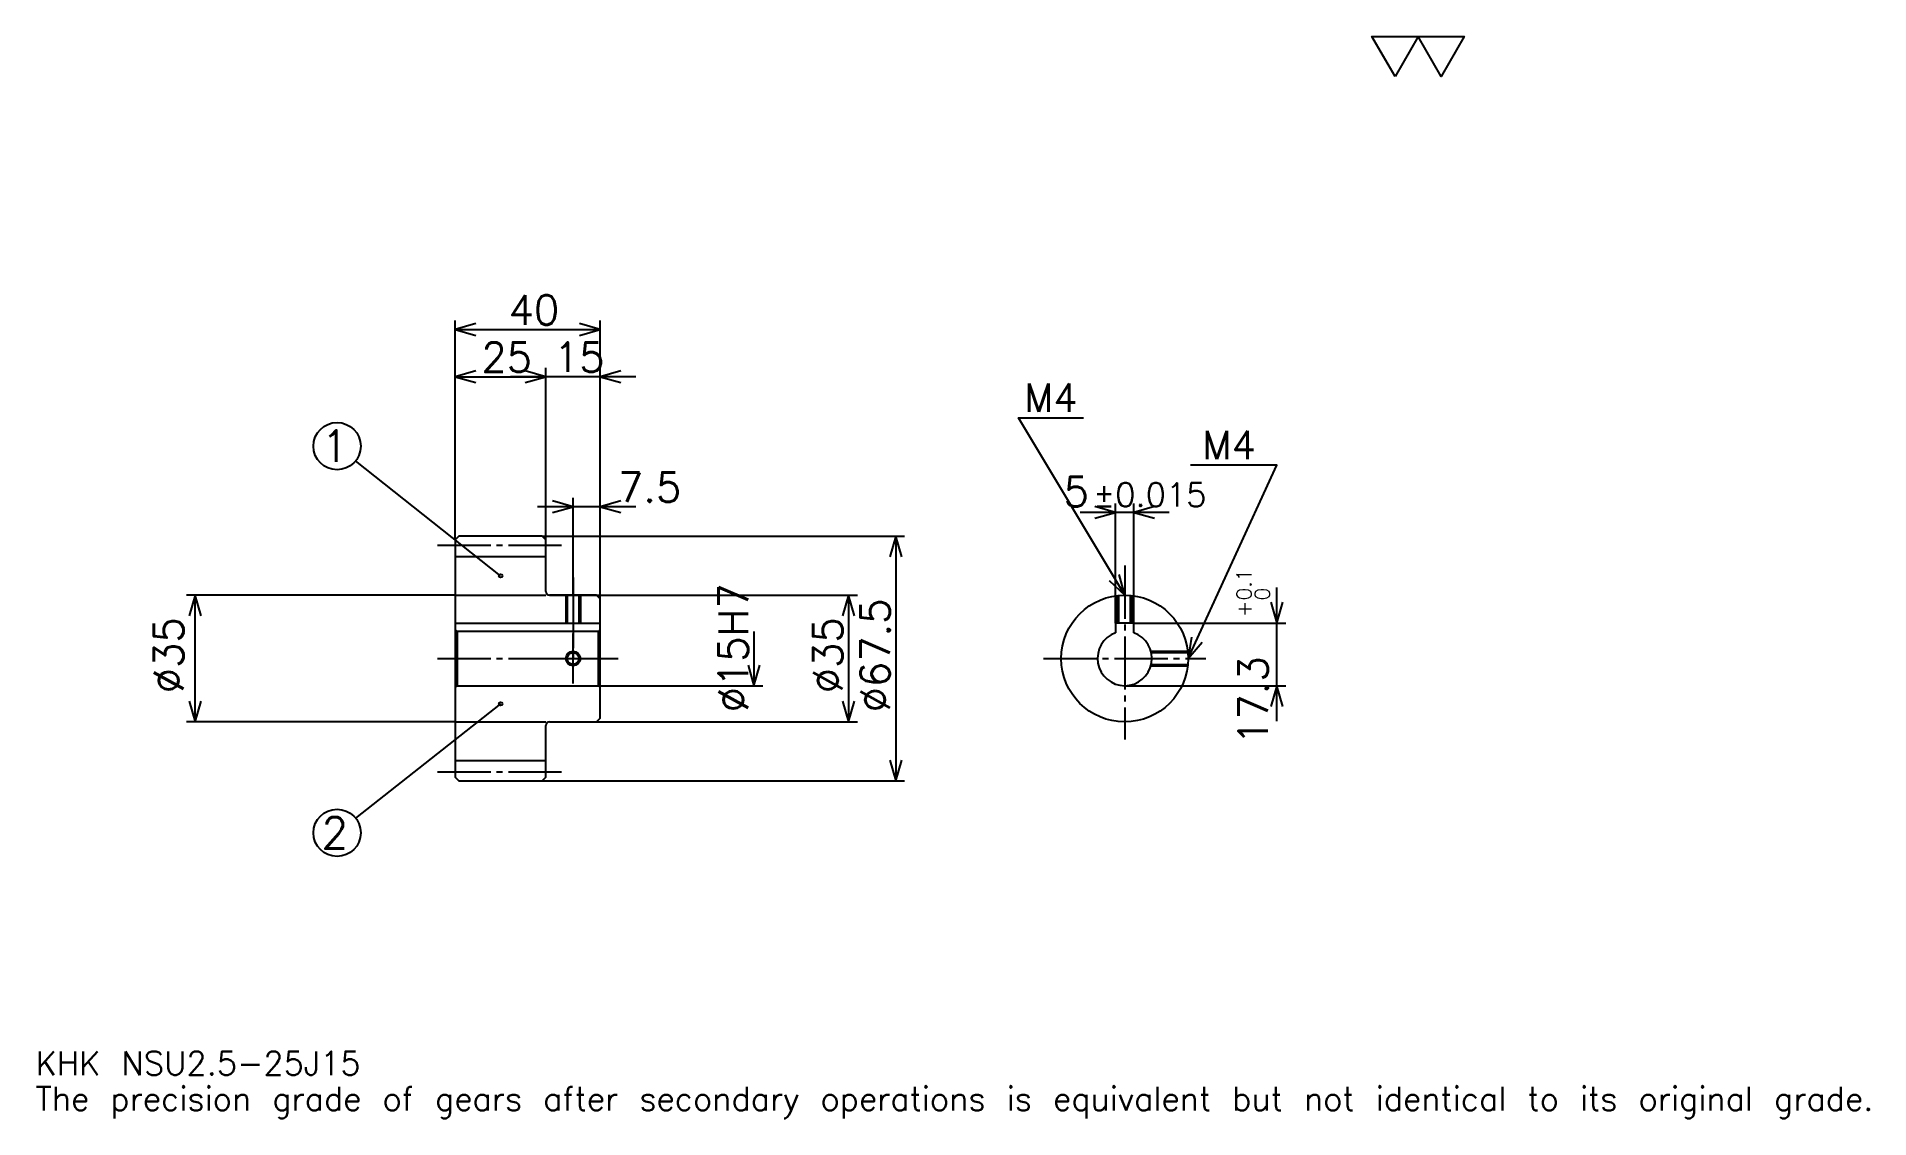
# Model space of a CAD drawing. Extents: x 17 to 522, y 6 to 304.
import ezdxf

# ---------------------------------------------------------------- set-up
doc = ezdxf.new("R2010")
doc.units = 0
doc.linetypes.add('DASHDOT', pattern=[19.565218, 14.673913, -1.630435, 1.630435, -1.630435])
doc.layers.get('0').update_dxf_attribs({"linetype": 'CONTINUOUS'})
doc.layers.add('DASHDOT', color=6, linetype='DASHDOT')
doc.styles.add('KANJI', font='TXT', dxfattribs={"bigfont": 'BIGFONT'})

msp = doc.modelspace()

# ---------------------------------------------------------------- linework, layer by layer
at = {"color": 5}
for p, q in [((132.065216, 166.630432), (132.065216, 226.141296)), ((132.065216, 223.695648), (172.065216, 223.695648)), ((172.065216, 166.630432), (172.065216, 226.141296)), ((157.065216, 166.630432), (157.065216, 213.097839)), ((132.065216, 210.652176), (157.065216, 210.652176)), ((181.847824, 210.652176), (147.282608, 210.652176)), ((144.565216, 155.692932), (104.56517, 187.43515)), ((164.565216, 166.630432), (164.565216, 177.228256)), ((181.847824, 174.782608), (154.782608, 174.782608)), ((329.021729, 173.206512), (304.456543, 173.206512)), ((314.239136, 142.680435), (314.239136, 175.652161)), ((319.239136, 142.680435), (319.239136, 175.652161)), ((132.065216, 165.630432), (132.065216, 166.630432)), ((156.065216, 166.630432), (172.065216, 166.630432)), ((157.065216, 165.630432), (157.065216, 166.630432)), ((164.565216, 150.380432), (164.565216, 166.630432)), ((164.565216, 150.380432), (164.565216, 166.630432)), ((172.065216, 166.630432), (256.032593, 166.630432)), ((172.065216, 149.380432), (172.065216, 166.630432)), ((253.586945, 166.630432), (253.586945, 99.130432)), ((358.695679, 115.597824), (358.695679, 152.463043)), ((132.065216, 150.380432), (57.880432, 150.380432)), ((60.326088, 115.380432), (60.326088, 150.380432)), ((158.065216, 150.380432), (172.065216, 150.380432)), ((172.065216, 150.380432), (242.989136, 150.380432)), ((240.543488, 150.380432), (240.543488, 115.380432)), ((319.239136, 142.680435), (361.141296, 142.680435)), ((214.456512, 140.380432), (214.456512, 125.380432)), ((172.065216, 125.380432), (216.902176, 125.380432)), ((316.739136, 125.380432), (361.141296, 125.380432)), ((144.565216, 120.380432), (104.575508, 88.812653)), ((132.065216, 115.380432), (57.880432, 115.380432)), ((158.065216, 115.380432), (172.065216, 115.380432)), ((172.065216, 115.380432), (242.989136, 115.380432)), ((156.065216, 99.130432), (172.065216, 99.130432)), ((172.065216, 99.130432), (256.032593, 99.130432))]:
    msp.add_line(p, q, dxfattribs=at)
at = {"color": 4}
for p, q in [((132.065216, 161.005432), (157.065216, 161.005432)), ((132.065216, 150.380432), (157.065216, 150.380432)), ((132.065216, 142.680435), (172.065216, 142.680435)), ((132.565216, 140.380432), (132.565216, 125.380432)), ((171.565216, 140.380432), (172.065216, 140.880432)), ((171.565216, 125.380432), (172.065216, 124.880432)), ((132.065216, 115.380432), (157.065216, 115.380432)), ((132.065216, 104.755432), (157.065216, 104.755432))]:
    msp.add_line(p, q, dxfattribs=at)
at = {"color": 7}
msp.add_lwpolyline([(391.304352, 293.478271), (384.945648, 304.5), (410.380432, 304.5), (404.021729, 293.478271), (397.663055, 304.5), (391.304352, 293.478271)], dxfattribs=at)
at = {"color": 5}
for points in [[(137.771744, 225.32608), (132.065216, 223.695648), (137.771744, 222.065216)], [(166.358704, 222.065216), (172.065216, 223.695648), (166.358704, 225.32608)], [(137.771744, 212.282608), (132.065216, 210.652176), (137.771744, 209.021744)], [(151.358688, 209.021744), (157.065216, 210.652176), (151.358688, 212.282608)], [(151.358688, 209.021744), (157.065216, 210.652176), (151.358688, 212.282608)], [(177.771729, 212.282608), (172.065216, 210.652176), (177.771729, 209.021744)], [(316.739136, 150.380432), (287.391296, 199.293472), (305.32608, 199.293472)], [(334.239136, 132.880432), (358.695648, 186.25), (334.891296, 186.25)], [(158.858688, 173.152176), (164.565216, 174.782608), (158.858688, 176.41304)], [(177.771729, 176.41304), (172.065216, 174.782608), (177.771729, 173.152176)], [(308.532593, 171.57608), (314.239136, 173.206512), (308.532593, 174.836945)], [(324.945679, 174.836945), (319.239136, 173.206512), (324.945679, 171.57608)], [(255.217377, 160.923904), (253.586945, 166.630432), (251.956512, 160.923904)], [(312.40506, 154.434875), (316.739136, 150.380432), (315.201233, 156.112579)], [(61.95652, 144.673904), (60.326088, 150.380432), (58.695656, 144.673904)], [(242.17392, 144.673904), (240.543488, 150.380432), (238.913055, 144.673904)], [(357.065247, 148.386948), (358.695679, 142.680435), (360.326111, 148.386948)], [(335.134216, 138.747421), (334.239136, 132.880432), (338.098633, 137.388977)], [(212.82608, 131.08696), (214.456512, 125.380432), (216.086945, 131.08696)], [(360.326111, 119.673912), (358.695679, 125.380432), (357.065247, 119.673912)], [(58.695656, 121.086952), (60.326088, 115.380432), (61.95652, 121.086952)], [(238.913055, 121.086952), (240.543488, 115.380432), (242.17392, 121.086952)], [(251.956512, 104.836952), (253.586945, 99.130432), (255.217377, 104.836952)]]:
    msp.add_lwpolyline(points, dxfattribs=at)
at = {"color": 4}
for points in [[(157.065216, 151.380432), (157.065216, 165.630432), (156.065216, 166.630432), (133.065216, 166.630432), (132.065216, 165.630432), (132.065216, 124.880432)], [(158.065216, 115.380432), (171.065216, 115.380432), (172.065216, 116.380432), (172.065216, 149.380432), (171.065216, 150.380432), (158.065216, 150.380432)], [(162.565216, 150.380432), (162.565216, 142.680435)], [(162.945221, 150.380432), (162.945221, 142.680435)], [(166.185211, 150.380432), (166.185211, 142.680435)], [(166.565216, 150.380432), (166.565216, 142.680435)], [(314.739136, 142.680435), (314.739136, 150.265778)], [(315.119141, 142.680435), (315.119141, 150.305283)], [(318.359131, 142.680435), (318.359131, 150.305283)], [(318.739136, 142.680435), (318.739136, 150.265778)], [(319.239136, 139.951508), (319.239136, 142.680435), (314.239136, 142.680435), (314.239136, 139.951508)], [(132.065216, 124.880432), (132.565216, 125.380432), (171.565216, 125.380432), (171.565216, 140.380432), (132.565216, 140.380432), (132.065216, 140.880432)], [(323.967529, 134.880432), (334.124481, 134.880432)], [(324.062073, 134.500427), (334.164001, 134.500427)], [(323.967529, 130.880432), (334.124481, 130.880432)], [(324.062073, 131.260437), (334.164001, 131.260437)], [(132.065216, 124.880432), (132.065216, 100.130432), (133.065216, 99.130432), (156.065216, 99.130432), (157.065216, 100.130432), (157.065216, 114.380432)]]:
    msp.add_lwpolyline(points, dxfattribs=at)
at = {"color": 5}
for centre, radius in [((99.45652, 191.489136), 6.521739), ((144.565216, 155.692932), 0.48913), ((144.565216, 120.380432), 0.48913), ((99.45652, 84.771736), 6.521739)]:
    msp.add_circle(centre, radius, dxfattribs=at)
at = {"color": 4}
for centre, radius in [((316.739136, 132.880432), 17.5), ((164.565216, 132.880432), 1.62)]:
    msp.add_circle(centre, radius, dxfattribs=at)
at = {"color": 7}
msp.add_circle((164.565216, 132.880432), 2, dxfattribs=at)
at = {"color": 4}
for centre, radius, start, end in [((158.065216, 151.380432), 1, 180, 270), ((316.739136, 132.880432), 7.5, 109.47122094, 70.52877906), ((158.065216, 114.380432), 1, 90, 180)]:
    msp.add_arc(centre, radius, start, end, dxfattribs=at)
at = {"layer": 'DASHDOT', "color": 7}
for p, q in [((127.173912, 164.130432), (161.956512, 164.130432)), ((316.739136, 158.532608), (316.739136, 110.489128)), ((164.565216, 150.380432), (164.565216, 132.880432)), ((127.173912, 132.880432), (176.956512, 132.880432)), ((294.347839, 132.880432), (339.130432, 132.880432)), ((127.173912, 101.630432), (161.956512, 101.630432))]:
    msp.add_line(p, q, dxfattribs=at)
for points in [[(164.565216, 155.271729), (164.565216, 137.789124)], [(164.565216, 125.989128), (164.565216, 139.771744)], [(157.67392, 132.880432), (171.456512, 132.880432)]]:
    msp.add_lwpolyline(points, dxfattribs=at)

# ---------------------------------------------------------------- texts
at = {"color": 7, "style": 'KANJI'}
for s, height, p in [('40', 8.152174, (146.766296, 225)), ('25', 8.152174, (139.266296, 211.956512)), ('15', 8.152174, (159.266296, 211.956512)), ('M4', 7.826087, (289.021729, 200.92392)), ('1', 8.695652, (95.108688, 187.141296)), ('M4', 7.826087, (338.152161, 187.880432)), ('7.5', 8.152174, (176.956512, 176.08696)), ('5', 8.152174, (299.911438, 174.836945)), ('%%p0.015', 6.521739, (307.981079, 174.836945)), ('2', 8.695652, (95.108688, 80.423904)), ('KHK NSU2.5-25J15', 6.521739, (16.304348, 17.934782)), ('The precision grade of gears after secondary operations is equivalent but not identical to its original grade.', 6.521739, (16.304348, 8.152174))]:
    msp.add_text(s, height=height, dxfattribs=at).set_placement(p)
for s, height, p in [('%%c15H7', 8.152174, (212.82608, 118.002716)), ('0.1', 4.076087, (351.684814, 148.906723)), ('0', 4.076087, (356.739136, 148.906723)), ('%%c67.5', 8.152174, (251.956512, 118.002716)), ('+', 4.076087, (351.684814, 144.341492)), ('%%c35', 8.152174, (57.065216, 123.301628)), ('%%c35', 8.152174, (238.913055, 123.301628)), ('17.3', 8.152174, (356.25, 109.055664))]:
    msp.add_text(s, height=height, rotation=90, dxfattribs=at).set_placement(p)

doc.saveas('drawing.dxf')
